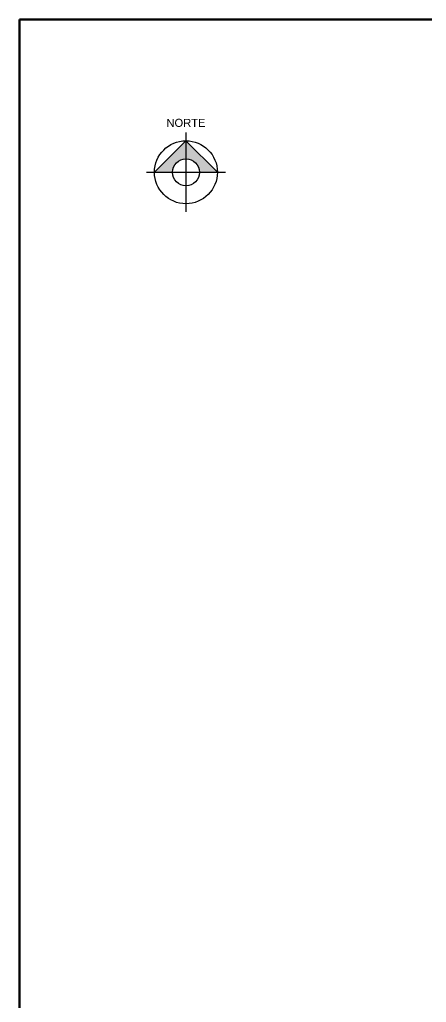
# Model space of a CAD drawing. Header units: metres. Extents: x 500111 to 502674, y 2669847 to 2673197.
# Drawn here: x 500111 to 500727, y 2671709 to 2673197 of the extents above; entities that cross this region are included whole.
import ezdxf
from ezdxf.enums import TextEntityAlignment as Align

# ---------------------------------------------------------------- set-up
doc = ezdxf.new("R2010")
doc.units = ezdxf.units.M
doc.layers.add('CVL_CURV_TX', color=2, linetype='Continuous')
doc.styles.add('ARIAL', font='arial.ttf')

msp = doc.modelspace()

# ---------------------------------------------------------------- hatches: boundary and pattern name
at = {"linetype": 'Continuous', "ltscale": 20}
h = msp.add_hatch(color=7, dxfattribs=at)
h.paths.add_polyline_path([(500362.8, 2672986.3), (500362.8, 2673013.5), (500315.2, 2672965.8), (500342.3, 2672965.8, -0.414214)])
h.paths.add_polyline_path([(500362.8, 2673013.5), (500362.8, 2672986.3, -0.414214), (500383.3, 2672965.8), (500410.5, 2672965.8)])

# ---------------------------------------------------------------- linework, layer by layer
at = {"color": 7, "linetype": 'Continuous', "ltscale": 20}
for p, q in [((500362.8, 2673025.8), (500362.8, 2672905.8)), ((500315.2, 2672965.8), (500362.8, 2673013.5)), ((500362.8, 2673013.5), (500410.5, 2672965.8)), ((500302.8, 2672965.8), (500422.8, 2672965.8))]:
    msp.add_line(p, q, dxfattribs=at)
for radius in [47.7, 20.5]:
    msp.add_circle((500362.8, 2672965.8), radius, dxfattribs=at)
at = {"layer": 'CVL_CURV_TX', "color": 7, "lineweight": 50}
for p, q in [((500110.8, 2673196.9), (500110.8, 2670249.2)), ((502674.3, 2673196.9), (500110.8, 2673196.9))]:
    msp.add_line(p, q, dxfattribs=at)

# ---------------------------------------------------------------- texts
at = {"color": 7, "linetype": 'Continuous', "style": 'ARIAL'}
msp.add_text('NORTE', height=12.12, dxfattribs=at).set_placement((500362.8, 2673034.6), align=Align.CENTER)

doc.saveas('drawing.dxf')
